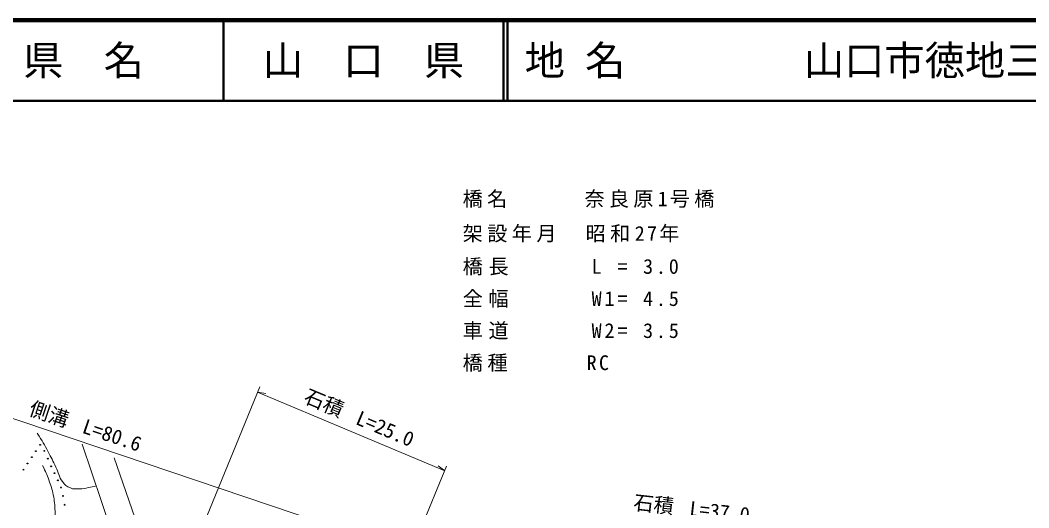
# Model space of a CAD drawing. Units: millimetres, scale not verified. Extents: x 40000 to 680000, y 20000 to 380000.
# Drawn here: x 307766 to 432951, y 319493 to 380000 of the extents above; entities that cross this region are included whole.
import ezdxf
from ezdxf.enums import TextEntityAlignment as Align

# ---------------------------------------------------------------- set-up
doc = ezdxf.new("R2010")
doc.units = ezdxf.units.MM
doc.header["$LTSCALE"] = 1000
for name, color, linetype, lineweight in [('M-BGD', 7, 'Continuous', 13), ('M-STR-HTXT', 7, 'Continuous', 13), ('M-TTL', 2, 'Continuous', 140), ('M-TTL-LINE', 7, 'Continuous', 50)]:
    doc.layers.add(name, color=color, linetype=linetype, lineweight=lineweight)
doc.layers.add('M-TTL-TXT', color=7, linetype='Continuous')
doc.styles.add('ＭＳ ゴシック', font='')
doc.styles.get('ＭＳ ゴシック').set_extended_font_data('MS Gothic')

msp = doc.modelspace()

# ---------------------------------------------------------------- linework, layer by layer
at = {"layer": 'M-BGD'}
for p, q in [((321136, 310656), (315479, 327380)), ((322014, 318292), (319445, 325687))]:
    msp.add_line(p, q, dxfattribs=at)
at = {"layer": 'M-BGD', "lineweight": 25}
for centre in [(310241, 327302), (309202, 325767), (309721, 326535), (310760, 326553), (311188, 325594), (308163, 324231), (308683, 324999), (311616, 324636), (312035, 323795), (312434, 322901), (312833, 322007), (313085, 320967), (313283, 319878)]:
    msp.add_circle(centre, 50, dxfattribs=at)
at = {"layer": 'M-BGD'}
for points, knots in [([(317220, 322233), (316772, 322110), (316641, 322076), (316264, 322003), (315825, 321917), (315576, 321861), (315129, 321849), (314683, 321836), (314400, 321778), (313993, 321961), (313546, 322162), (313309, 322355), (313012, 322746), (312542, 323364), (312516, 323852), (312185, 324555), (311831, 325306), (311636, 325728), (311245, 326461), (310751, 327389), (310552, 327691), (309871, 328775)], [0, 0, 0, 0, 1, 1, 1, 2, 2, 2, 3, 3, 3, 4, 4, 4, 5, 5, 5, 6, 6, 6, 7, 7, 7, 7]), ([(321208, 310388), (320968, 310653), (320873, 310751), (320614, 310928), (320316, 311132), (320121, 311216), (319773, 311311), (319167, 311478), (318785, 311273), (318165, 311377), (317179, 311543), (316600, 311618), (315688, 312031), (314756, 312453), (314250, 312783), (313513, 313494), (313051, 313939), (312811, 314234), (312532, 314812), (312286, 315320), (312266, 315656), (312181, 316214), (312012, 317321), (312188, 317964), (312104, 319081), (312044, 319872), (312032, 320321), (311880, 321099), (311735, 321839), (311577, 322238), (311321, 322947), (311059, 323669), (310943, 323916), (310550, 324755)], [0, 0, 0, 0, 1, 1, 1, 2, 2, 2, 3, 3, 3, 4, 4, 4, 5, 5, 5, 6, 6, 6, 7, 7, 7, 8, 8, 8, 9, 9, 9, 10, 10, 10, 11, 11, 11, 11])]:
    msp.add_open_spline(points, degree=3, knots=knots, dxfattribs=at)
at = {"layer": 'M-STR-HTXT'}
for p, q in [((279504, 339821), (357020, 313669)), ((337529, 334496), (323758, 300926)), ((337230, 333842), (360452, 324085)), ((337230, 333842), (338248, 333685)), ((360691, 324659), (346925, 291545)), ((360452, 324085), (359627, 324703))]:
    msp.add_line(p, q, dxfattribs=at)
at = {"layer": 'M-TTL'}
msp.add_line((680000, 380000), (40000, 380000), dxfattribs=at)
at = {"layer": 'M-TTL-LINE'}
for p, q in [((333000, 380000), (333000, 370000)), ((367750, 380000), (367750, 370000)), ((368250, 380000), (368250, 370000)), ((40000, 370000), (680000, 370000))]:
    msp.add_line(p, q, dxfattribs=at)

# ---------------------------------------------------------------- texts
at = {"layer": 'M-STR-HTXT', "style": 'ＭＳ ゴシック'}
for s, rotation, p in [('石積', 337.211, (342612, 332121)), ('側溝', 341.357, (308546, 330548)), ('L=80.6', 341.357, (315170, 328313)), ('L=25.0', 337.211, (349057, 329413)), ('石積', 353.682, (383754, 318749)), ('L=37.0', 353.682, (390703, 317980))]:
    msp.add_text(s, height=1833, rotation=rotation, dxfattribs=at).set_placement(p, align=Align.BOTTOM_LEFT)
at = {"layer": 'M-STR-HTXT', "char_height": 1833, "attachment_point": 7, "style": 'ＭＳ ゴシック'}
for s, insert in [('\\T1.21;橋名\u3000\u3000\u3000奈良原1号橋', (362686, 356714)), ('\\T1.22;架設年月\u3000昭和27年', (362686, 352419)), ('\\T1.28;橋長\u3000\u3000\u3000L\\~=\\~3.0', (362686, 348321)), ('\\T1.28;全幅\u3000\u3000\u3000W1=\\~4.5', (362686, 344340)), ('\\T1.28;車道\u3000\u3000\u3000W2=\\~3.5', (362686, 340360)), ('\\T1.23;橋種\u3000\u3000\u3000RC', (362686, 336380))]:
    msp.add_mtext(s, dxfattribs=dict(at, insert=insert))
at = {"layer": 'M-TTL-TXT', "style": 'ＭＳ ゴシック'}
for s, p in [('県\u3000名', (315625, 375000)), ('山\u3000口\u3000県', (350375, 375000))]:
    msp.add_text(s, height=3666, dxfattribs=at).set_placement(p, align=Align.MIDDLE_CENTER)
for s, p in [('地 名', (370380, 375000)), ('山口市徳地三谷', (405024, 375000))]:
    msp.add_text(s, height=3666, dxfattribs=at).set_placement(p, align=Align.MIDDLE_LEFT)

doc.saveas('drawing.dxf')
